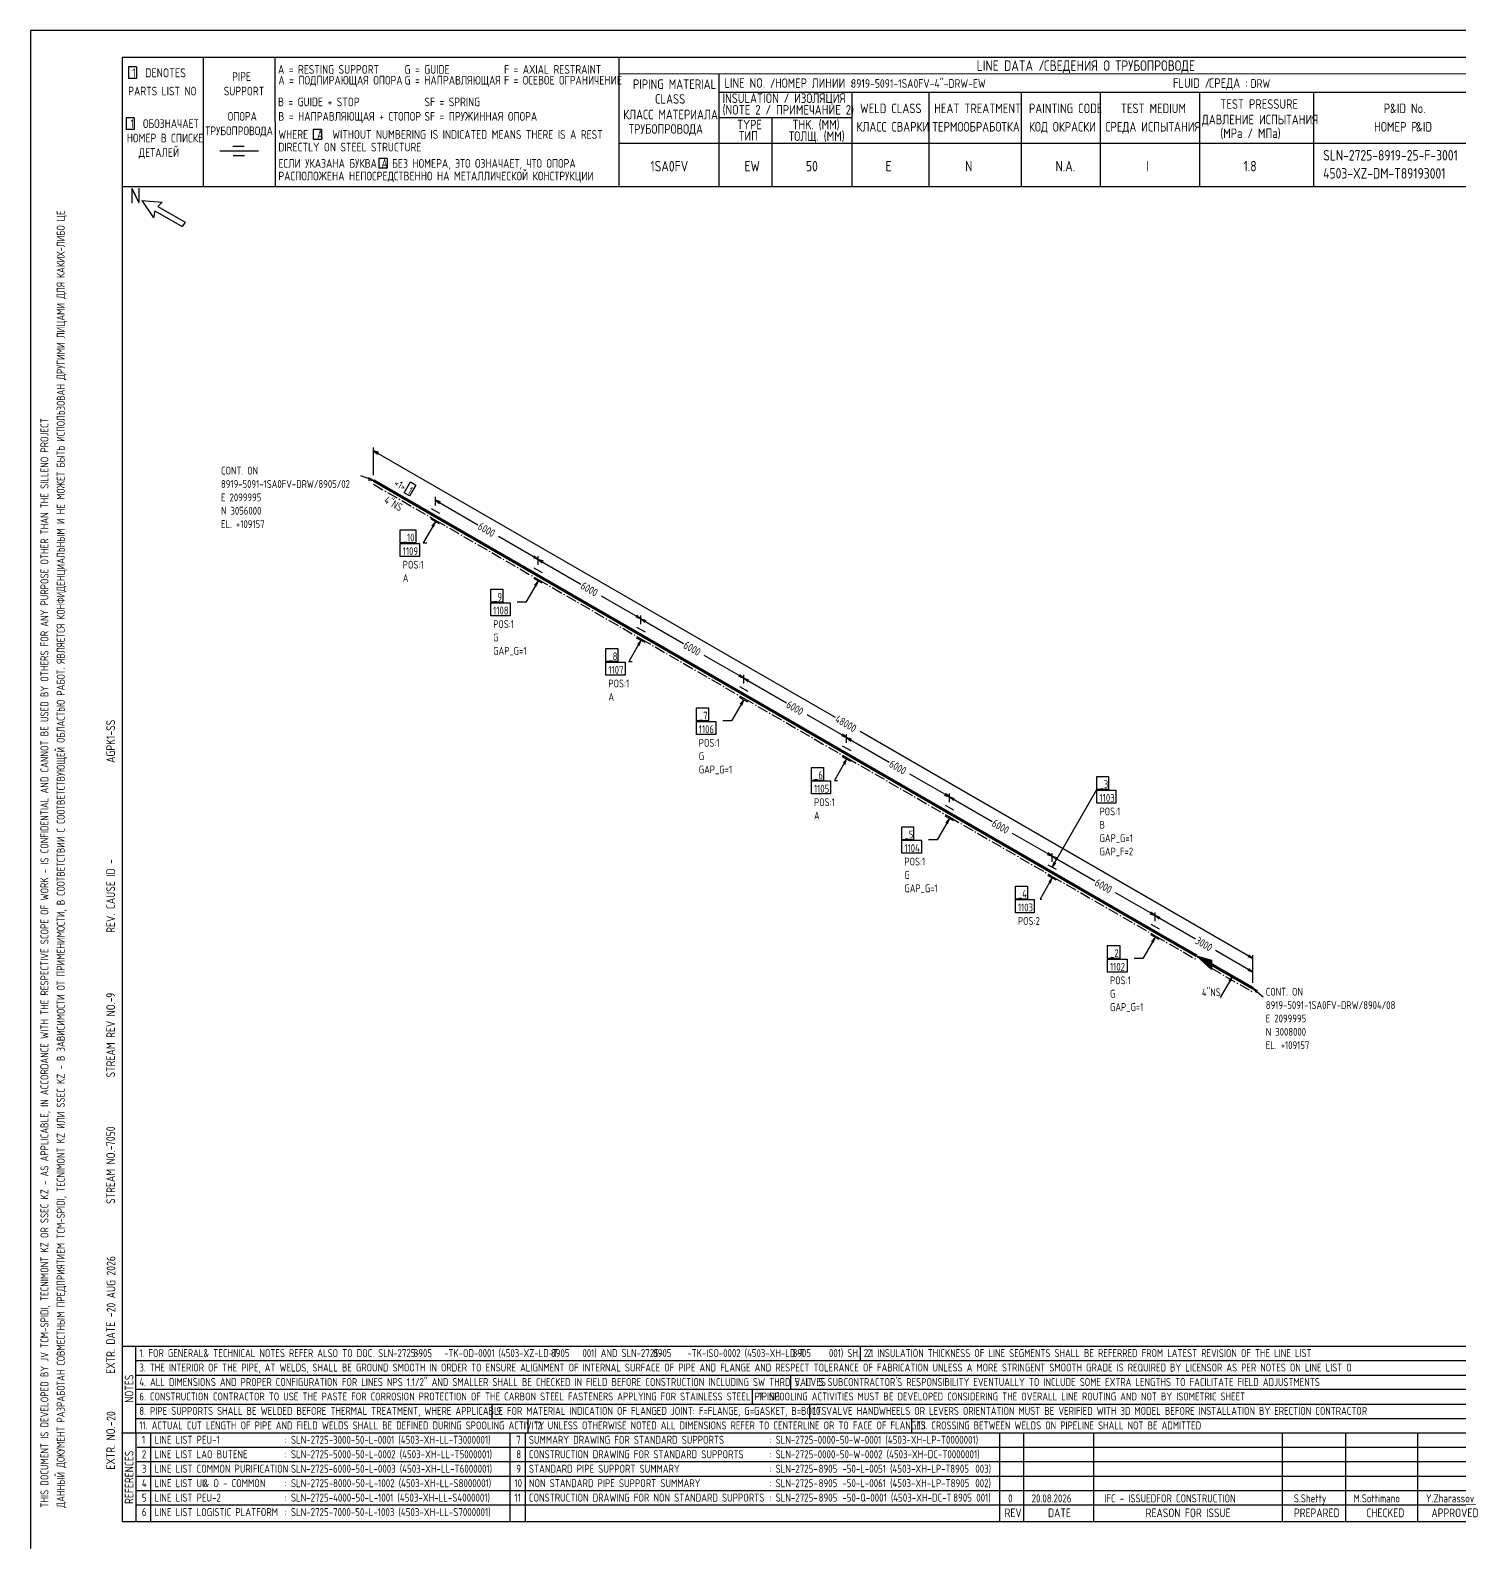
# Model space of a CAD drawing. Extents: x -1005 to 594, y -998 to 420.
# Drawn here: x 0 to 395.2, y 0 to 420 of the extents above; entities that cross this region are included whole.
import ezdxf

# ---------------------------------------------------------------- set-up
doc = ezdxf.new("R2010")
doc.units = 0
doc.linetypes.add('GT111', pattern=[4.5, 3, -0.6, 0.3, -0.6])
doc.styles.add('TTFN17', font='GOST type A')

msp = doc.modelspace()

# ---------------------------------------------------------------- linework, layer by layer
at = {"layer": 'GT_1', "flags": 128}
for points in [[(0, 420), (0, 0)], [(594, 420), (0, 420)], [(589.1, 412.5), (25.4, 412.5)], [(25.4, 412.5), (25.4, 7.5)], [(47.8, 412.5), (47.8, 376.7)], [(67.6, 412.5), (67.7, 376.7)], [(162.7, 412.5), (162.7, 376.7)], [(29.3, 409.9), (27.1, 409.9)], [(27.1, 409.9), (27.1, 406.7)], [(29.3, 409.9), (29.3, 406.7)], [(589.1, 408), (162.7, 407.9)], [(190.3, 407.8), (190.3, 376.7)], [(29.3, 406.7), (27.1, 406.7)], [(190.3, 402.9), (402.7, 402.9)], [(227.1, 402.9), (227.1, 376.7)], [(248.4, 402.9), (248.4, 376.8)], [(273.9, 402.9), (273.9, 376.7)], [(295.8, 402.9), (295.8, 376.7)], [(323.2, 402.9), (323.2, 376.7)], [(354.8, 402.9), (354.8, 376.8)], [(28.7, 395.8), (26.5, 395.8)], [(26.5, 395.8), (26.5, 392.6)], [(28.7, 395.8), (28.7, 392.6)], [(227.1, 395.8), (190.3, 395.8)], [(205, 395.8), (205, 376.7)], [(28.7, 392.6), (26.5, 392.6)], [(80.5, 392.6), (78.2, 392.6)], [(78.2, 392.6), (78.2, 389.8)], [(80.5, 392.6), (80.5, 389.8)], [(63.1, 386.6), (52.4, 386.6)], [(59.1, 387.9), (56, 387.9)], [(80.5, 389.8), (78.2, 389.8)], [(230.2, 388.7), (162.7, 388.7)], [(402.7, 388.7), (226.9, 388.7)], [(59.2, 385.3), (56.1, 385.3)], [(98.6, 384.6), (96.3, 384.6)], [(96.3, 384.6), (96.3, 381.9)], [(98.6, 384.6), (98.6, 381.9)], [(98.6, 381.9), (96.3, 381.9)], [(402.7, 376.7), (25.4, 376.7)], [(30.8, 372.9), (34, 368.1)], [(30.8, 372.9), (36.4, 372.5)], [(34.4, 370.1), (34, 368.1)], [(34.4, 370.1), (42, 365.7)], [(36.4, 372.5), (35.2, 371.3)], [(35.2, 371.3), (42.8, 366.9)], [(42.8, 366.9), (42, 365.7)], [(94.875, 296.975), (94.875, 304.625)], [(96.3, 303.2), (94.875, 303.725), (96, 302.75)], [(94.875, 303.725), (222.525, 230)], [(94.875, 295.475), (91.35, 296.75)], [(93.375, 295.7), (94.875, 295.475), (93.6, 296.225)], [(105.075, 295.1), (106.575, 294.2), (104.775, 291.2), (103.35, 292.025), (105.075, 295.1)], [(111.975, 288.575), (111.975, 290.975)], [(113.4, 289.55), (111.975, 290.075), (113.1, 289.1)], [(111.975, 290.075), (123.75, 283.25)], [(110.775, 287.75), (113.1, 286.475)], [(102.225, 281.825), (106.575, 281.825), (106.575, 278.225), (102.225, 278.225), (102.225, 281.825)], [(111.975, 284.075), (108.6, 278.225), (109.575, 278.225)], [(113.1, 283.475), (110.775, 284.75)], [(111.45, 282.65), (111.975, 284.075), (111, 282.95)], [(102.225, 278.075), (107.625, 278.075), (107.625, 274.475), (102.225, 274.475), (102.225, 278.075)], [(140.4, 273.65), (129.45, 279.95)], [(138.975, 274.175), (140.4, 273.65), (139.275, 274.625)], [(140.4, 272.15), (140.4, 274.55)], [(140.4, 272.15), (140.4, 274.55)], [(141.825, 273.125), (140.4, 273.65), (141.525, 272.675)], [(140.4, 273.65), (152.175, 266.825)], [(139.2, 271.325), (141.525, 270.05)], [(127.275, 265.4), (130.65, 265.4), (130.65, 261.8), (127.275, 261.8), (127.275, 265.4)], [(140.4, 267.65), (137.025, 261.8), (134.625, 261.8)], [(141.525, 267.05), (139.2, 268.325)], [(139.875, 266.225), (140.4, 267.65), (139.425, 266.525)], [(127.275, 261.65), (132.675, 261.65), (132.675, 258.05), (127.275, 258.05), (127.275, 261.65)], [(168.825, 257.225), (157.875, 263.525)], [(167.4, 257.75), (168.825, 257.225), (167.7, 258.2)], [(168.825, 255.725), (168.825, 258.125)], [(168.825, 255.725), (168.825, 258.125)], [(170.25, 256.7), (168.825, 257.225), (169.95, 256.25)], [(168.825, 257.225), (180.6, 250.4)], [(167.625, 254.9), (169.95, 253.625)], [(159.075, 248.975), (162.45, 248.975), (162.45, 245.375), (159.075, 245.375), (159.075, 248.975)], [(168.825, 251.225), (165.45, 245.375), (166.425, 245.375)], [(169.95, 250.625), (167.625, 251.9)], [(168.3, 249.8), (168.825, 251.225), (167.85, 250.1)], [(159.075, 245.225), (164.475, 245.225), (164.475, 241.625), (159.075, 241.625), (159.075, 245.225)], [(197.25, 240.8), (186.3, 247.1)], [(195.825, 241.325), (197.25, 240.8), (196.125, 241.775)], [(197.25, 239.3), (197.25, 241.7)], [(197.25, 239.3), (197.25, 241.7)], [(198.675, 240.275), (197.25, 240.8), (198.375, 239.825)], [(197.25, 240.8), (209.025, 233.975)], [(196.05, 238.475), (198.375, 237.2)], [(198.375, 234.2), (196.05, 235.475)], [(184.125, 232.55), (187.5, 232.55), (187.5, 228.95), (184.125, 228.95), (184.125, 232.55)], [(197.25, 234.8), (193.875, 228.95), (191.475, 228.95)], [(196.725, 233.375), (197.25, 234.8), (196.275, 233.675)], [(184.125, 228.8), (189.525, 228.8), (189.525, 225.2), (184.125, 225.2), (184.125, 228.8)], [(225.675, 224.375), (214.725, 230.675)], [(224.25, 224.9), (225.675, 224.375), (224.55, 225.35)], [(225.675, 222.875), (225.675, 225.275)], [(225.675, 222.875), (225.675, 225.275)], [(227.1, 223.85), (225.675, 224.375), (226.8, 223.4)], [(225.675, 224.375), (237.45, 217.55)], [(338.025, 163.25), (229.425, 226.025)], [(224.475, 222.05), (226.8, 220.775)], [(226.8, 217.775), (224.475, 219.05)], [(215.925, 216.125), (219.3, 216.125), (219.3, 212.525), (215.925, 212.525), (215.925, 216.125)], [(225.675, 218.375), (222.3, 212.525), (223.125, 212.525)], [(225.15, 216.95), (225.675, 218.375), (224.7, 217.25)], [(254.1, 207.95), (243.15, 214.25)], [(215.925, 212.375), (221.175, 212.375), (221.175, 208.775), (215.925, 208.775), (215.925, 212.375)], [(294.9, 213.575), (298.125, 213.575), (298.125, 209.975), (294.9, 209.975), (294.9, 213.575)], [(252.675, 208.475), (254.1, 207.95), (252.975, 208.925)], [(254.1, 206.45), (254.1, 208.85)], [(254.1, 206.45), (254.1, 208.85)], [(255.525, 207.425), (254.1, 207.95), (255.225, 206.975)], [(254.1, 207.95), (265.875, 201.125)], [(282.525, 188.525), (294.9, 209.975)], [(294.9, 209.825), (300.15, 209.825), (300.15, 206.225), (294.9, 206.225), (294.9, 209.825)], [(254.1, 201.95), (250.725, 196.1), (248.325, 196.1)], [(252.9, 205.625), (255.225, 204.35)], [(255.225, 201.35), (252.9, 202.625)], [(253.575, 200.525), (254.1, 201.95), (253.125, 200.825)], [(240.975, 199.7), (244.2, 199.7), (244.2, 196.1), (240.975, 196.1), (240.975, 199.7)], [(282.525, 191.525), (271.575, 197.825)], [(240.975, 195.95), (246.375, 195.95), (246.375, 192.35), (240.975, 192.35), (240.975, 195.95)], [(281.1, 192.05), (282.525, 191.525), (281.4, 192.5)], [(281.325, 189.2), (283.65, 187.925)], [(281.325, 189.2), (283.65, 187.925)], [(282.525, 190.025), (282.525, 192.425)], [(282.525, 190.025), (282.525, 192.425)], [(283.95, 191), (282.525, 191.525), (283.65, 190.55)], [(282.525, 191.525), (294.3, 184.7)], [(283.05, 189.95), (282.525, 188.525), (283.5, 189.65)], [(282.525, 185.525), (279.15, 179.675), (279.525, 179.675)], [(283.65, 184.925), (281.325, 186.2)], [(283.65, 184.925), (281.325, 186.2)], [(282, 184.1), (282.525, 185.525), (281.55, 184.4)], [(272.325, 183.275), (275.7, 183.275), (275.7, 179.675), (272.325, 179.675), (272.325, 183.275)], [(310.95, 175.1), (300, 181.4)], [(272.325, 179.525), (277.575, 179.525), (277.575, 175.925), (272.325, 175.925), (272.325, 179.525)], [(309.525, 175.625), (310.95, 175.1), (309.825, 176.075)], [(309.75, 172.775), (312.075, 171.5)], [(310.95, 173.6), (310.95, 176)], [(310.95, 173.6), (310.95, 176)], [(312.375, 174.575), (310.95, 175.1), (312.075, 174.125)], [(310.95, 175.1), (322.125, 168.65)], [(310.95, 169.1), (307.575, 163.25), (305.175, 163.25)], [(312.075, 168.5), (309.75, 169.775)], [(310.425, 167.675), (310.95, 169.1), (309.975, 167.975)], [(297.825, 166.85), (301.2, 166.85), (301.2, 163.25), (297.825, 163.25), (297.825, 166.85)], [(326.55, 161.6), (326.55, 160.25), (322.425, 164), (326.55, 162.8), (326.55, 160.4), (322.8, 163.775), (326.55, 162.725), (326.55, 160.625), (323.25, 163.55), (326.55, 162.5), (326.55, 160.775), (323.625, 163.25), (326.55, 162.35), (326.55, 160.925), (324, 163.1), (326.55, 162.2), (326.55, 161.075), (324.45, 162.8), (326.55, 162.05), (326.55, 161.3), (324.75, 162.65), (326.55, 161.825), (326.55, 161.45), (325.2, 162.35), (326.55, 161.675), (326.55, 161.6), (322.425, 164)], [(338.025, 159.5), (327.675, 165.425)], [(336.6, 163.775), (338.025, 163.25), (336.9, 164.225)], [(338.025, 156.5), (338.025, 164.15)], [(297.825, 163.1), (303.225, 163.1), (303.225, 159.5), (297.825, 159.5), (297.825, 163.1)], [(336.6, 160.025), (338.025, 159.5), (336.9, 160.475)], [(338.025, 156.5), (338.025, 160.4)], [(332.325, 158.3), (328.95, 152.45)], [(331.8, 156.875), (332.325, 158.3), (331.35, 157.175)], [(339.3, 154.25), (338.025, 155), (339, 153.875)], [(338.025, 155), (340.875, 152.6)], [(25.3, 56), (402.7, 56)], [(29.1, 56), (29.2, 7.5)], [(229.4, 56), (229.4, 52)], [(29.1, 52), (402.7, 52)], [(29.1, 48), (402.7, 48)], [(210.2, 48), (210.2, 44)], [(402.7, 44), (29.1, 44)], [(199.6, 44), (199.6, 40)], [(29.2, 40), (402.7, 40)], [(127.6, 40), (127.6, 36)], [(215.4, 40), (215.4, 36)], [(29.1, 36), (402.7, 36)], [(137.5, 36), (137.5, 32)], [(243.6, 36), (243.6, 32)], [(25.2, 32), (402.7, 32)], [(33.2, 32), (33.2, 7.6)], [(132.6, 32), (132.6, 7.6)], [(136.8, 32), (136.8, 7.6)], [(267.9, 32), (267.9, 7.5)], [(274.6, 32), (274.6, 7.5)], [(293.9, 32), (293.9, 7.5)], [(346.1, 32), (346.1, 7.5)], [(363.6, 32), (363.6, 7.5)], [(383.5, 32), (383.5, 7.5)], [(402.7, 28), (29.5, 28)], [(402.7, 24), (29.1, 24)], [(402.7, 20), (29.1, 20)], [(402.7, 16), (29.1, 16)], [(402.7, 12), (29.2, 12)], [(25.4, 7.5), (589.1, 7.5)], [(0, 0), (0, 0)]]:
    msp.add_lwpolyline(points, dxfattribs=at)
at = {"layer": 'GT_1', "const_width": 0.8, "flags": 128}
for points in [[(111.975, 285.575), (94.875, 295.475)], [(140.4, 269.15), (111.975, 285.575)], [(168.825, 252.725), (140.4, 269.15)], [(197.25, 236.3), (168.825, 252.725)], [(225.675, 219.875), (197.25, 236.3)], [(254.1, 203.45), (225.675, 219.875)], [(282.525, 187.025), (254.1, 203.45)], [(310.95, 170.6), (282.525, 187.025)], [(322.425, 164), (310.95, 170.6)], [(338.025, 155), (326.55, 161.6)]]:
    msp.add_lwpolyline(points, dxfattribs=at)
at = {"layer": 'GT_1', "linetype": 'GT111', "flags": 128}
for points in [[(94.875, 294.425), (111.975, 284.525)], [(111.975, 284.525), (140.4, 268.1)], [(140.4, 268.1), (168.825, 251.675)], [(168.825, 251.675), (197.25, 235.25)], [(197.25, 235.25), (225.675, 218.825)], [(225.675, 218.825), (254.1, 202.4)], [(254.1, 202.4), (282.525, 185.975)], [(282.525, 185.975), (310.95, 169.55)], [(310.95, 169.55), (322.425, 162.95)], [(326.55, 160.55), (338.025, 153.95)]]:
    msp.add_lwpolyline(points, dxfattribs=at)

# ---------------------------------------------------------------- texts
at = {"layer": 'GT_1', "style": 'TTFN17'}
for s, height, p in [('LINE DATA /', 2.8875, (261.633, 408.8)), ('СВЕДЕНИЯ О ТРУБОПРОВОДЕ', 2.8875, (280.233, 408.8)), (' 1  DENOTES', 2.5025, (26.875, 407)), (' PIPE', 2.4062, (54.561, 406)), ('A = RESTING SUPPORT', 2.40625, (68.461, 408)), ('A = ПОДПИРАЮЩАЯ ОПОРА', 2.40625, (68.561, 405)), ('G = GUIDE', 2.4062, (103.461, 408)), ('G = НАПРАВЛЯЮЩАЯ', 2.40625, (103.461, 405)), ('F = AXIAL RESTRAINT', 2.40625, (130.961, 408)), ('F = ОСЕВОЕ ОГРАНИЧЕНИЕ', 2.40625, (130.961, 405)), ('PARTS LIST NO', 2.40625, (27.061, 402)), ('SUPPORT', 2.4062, (53.461, 402)), ('PIPING MATERIAL', 2.64687, (166.597, 403.8)), ('LINE NO. /', 2.6469, (191.897, 404.1)), ('НОМЕР ЛИНИИ :', 2.59875, (205.89, 404.1)), ('8919-5091-1SA0FV-4"-DRW-EW', 2.40625, (226.861, 404.1)), ('FLUID /', 2.6469, (315.897, 404.1)), ('СРЕДА :', 2.6469, (325.897, 404.1)), ('DRW', 2.4062, (337.361, 404.1)), ('B = GUIDE + STOP', 2.40625, (68.461, 399)), ('SF = SPRING', 2.40625, (108.961, 399)), ('CLASS', 2.6469, (172.697, 399.7)), ('(NOTE 2 / ПРИМЕЧАНИЕ 2)', 2.64687, (191.397, 396.7)), ('INSULATION / ИЗОЛЯЦИЯ', 2.64687, (191.397, 399.9)), ('WELD CLASS', 2.6469, (229.397, 397.1)), ('HEAT TREATMENT', 2.64687, (249.897, 397.1)), ('PAINTING CODE', 2.64687, (276.097, 397.1)), ('TEST MEDIUM', 2.64687, (301.497, 397.1)), ('TEST PRESSURE', 2.64687, (328.997, 398.3)), ('P', 2.647, (374.197, 397.1)), ('&ID No.', 2.6469, (375.908, 397.1)), (' 1  ОБОЗНАЧАЕТ', 2.40625, (26.461, 393)), ('ОПОРА', 2.4062, (54.561, 395)), ('B = НАПРАВЛЯЮЩАЯ + СТОПОР', 2.40625, (68.561, 395)), ('SF = ПРУЖИННАЯ ОПОРА', 2.40625, (108.961, 395)), ('КЛАСС МАТЕРИАЛА', 2.64687, (163.897, 395.4)), ('TYPE', 2.6469, (195.397, 392.6)), ('THK. (MM)', 2.6469, (210.697, 392.6)), ('ДАВЛЕНИЕ ИСПЫТАНИЯ', 2.64687, (323.897, 394)), ('НОМЕР В СПИСКЕ', 2.40625, (26.661, 389)), ('ТРУБОПРОВОДА', 2.40625, (48.361, 391)), ('WHERE  A  WITHOUT NUMBERING IS INDICATED MEANS THERE IS A REST', 2.40625, (68.561, 390)), ('ТРУБОПРОВОДА', 2.64687, (165.397, 391.4)), ('ТИП', 2.6469, (195.897, 389.5)), ('ТОЛЩ. (ММ)', 2.6469, (209.697, 389.4)), ('КЛАСС СВАРКИ', 2.64687, (228.397, 392)), ('ТЕРМООБРАБОТКА', 2.64687, (249.397, 392)), ('КОД ОКРАСКИ', 2.64687, (276.097, 392)), ('СРЕДА ИСПЫТАНИЯ', 2.64687, (297.197, 392)), ('(MPa / МПа)', 2.64687, (328.997, 390.2)), ('НОМЕР P', 2.6469, (371.497, 392)), ('&ID', 2.6469, (383.097, 392)), ('ДЕТАЛЕЙ', 2.4062, (29.961, 385)), ('DIRECTLY ON STEEL STRUCTURE', 2.40625, (68.561, 386.5)), ('SLN-2725-8919-25-F-3001', 2.8875, (357.433, 384)), ('ЕСЛИ УКАЗАНА БУКВА A БЕЗ НОМЕРА, ЭТО ОЗНАЧАЕТ, ЧТО ОПОРА', 2.40625, (68.561, 382)), ('1SA0FV', 2.8875, (171.433, 381)), ('EW', 2.8875, (197.433, 381)), ('50', 2.8875, (214.433, 381)), ('E', 2.888, (236.433, 381)), ('N', 2.888, (258.433, 381)), ('N.A.', 2.8875, (283.433, 381)), ('I', 2.888, (308.433, 381)), ('1.8', 2.8875, (335.433, 381)), ('РАСПОЛОЖЕНА НЕПОСРЕДСТВЕННО НА МЕТАЛЛИЧЕСКОЙ КОНСТРУКЦИИ', 2.40625, (68.561, 378.5)), ('4503-XZ-DM-T89193001', 2.8875, (357.433, 379)), ('N', 4.331, (27.55, 372.1)), ('CONT. ON', 2.1656, (52.709, 297.125)), ('8919-5091-1SA0FV-DRW/8905/02', 2.16562, (52.709, 293.428)), ('E 2099995', 2.1656, (52.709, 289.73)), ('N 3056000', 2.1656, (52.709, 286.033)), ('EL. +109157', 2.16562, (52.709, 282.335)), ('_10', 2.1656, (102.958, 278.6)), ('1109', 2.1656, (102.958, 274.85)), ('POS:1', 2.1656, (102.958, 271.1)), ('A', 2.166, (102.958, 267.403)), ('1108', 2.1656, (127.95, 258.425)), ('_9', 2.1656, (127.95, 262.175)), ('POS:1', 2.1656, (127.95, 254.675)), ('G', 2.166, (127.95, 250.978)), ('GAP_G=1', 2.1656, (127.95, 247.28)), ('_8', 2.1656, (159.808, 245.75)), ('1107', 2.1656, (159.808, 242)), ('POS:1', 2.1656, (159.808, 238.25)), ('A', 2.166, (159.808, 234.553)), ('_7', 2.1656, (184.8, 229.325)), ('1106', 2.1656, (184.8, 225.575)), ('POS:1', 2.1656, (184.8, 221.825)), ('G', 2.166, (184.8, 218.128)), ('GAP_G=1', 2.1656, (184.8, 214.43)), ('_6', 2.1656, (216.658, 212.9)), ('1105', 2.1656, (216.658, 209.15)), ('_3', 2.1656, (295.6, 210.35)), ('POS:1', 2.1656, (216.658, 205.4)), ('1103', 2.1656, (295.6, 206.6)), ('A', 2.166, (216.658, 201.703)), ('POS:1', 2.1656, (295.6, 202.85)), ('_5', 2.1656, (241.65, 196.475)), ('B', 2.166, (295.6, 199.153)), ('GAP_G=1', 2.1656, (295.6, 195.455)), ('1104', 2.1656, (241.65, 192.725)), ('GAP_F=2', 2.1656, (295.6, 191.758)), ('POS:1', 2.1656, (241.65, 188.975)), ('G', 2.166, (241.65, 185.278)), ('GAP_G=1', 2.1656, (241.65, 181.58)), ('_4', 2.1656, (273.042, 180.05)), ('1103', 2.1656, (273.042, 176.3)), ('POS:2', 2.1656, (273.042, 172.55)), ('_2', 2.1656, (298.5, 163.625)), ('1102', 2.1656, (298.5, 159.875)), ('POS:1', 2.1656, (298.5, 156.125)), ('4"NS', 2.1656, (323.922, 152.825)), ('G', 2.166, (298.5, 152.428)), ('CONT. ON', 2.1656, (341.575, 152.975)), ('8919-5091-1SA0FV-DRW/8904/08', 2.16562, (341.575, 149.278)), ('GAP_G=1', 2.1656, (298.5, 148.73)), ('E 2099995', 2.1656, (341.575, 145.58)), ('N 3008000', 2.1656, (341.575, 141.883)), ('EL. +109157', 2.16562, (341.575, 138.185)), ('1. FOR GENERAL', 2.18487, (30.128, 53)), ('& TECHNICAL NOTES REFER ALSO TO DOC. SLN-2725-      -TK-OD-0001 (4503-XZ-LD-T      001) AND SLN-2725-      -TK-ISO-0002 (4503-XH-LD-T      001) SH. 2.1', 2.18487, (47.868, 53)), ('8905', 2.1849, (105.928, 53)), ('8905', 2.1849, (143.928, 53)), ('8905', 2.1849, (172.128, 53)), ('8905', 2.1849, (210.728, 53)), ('2. INSULATION THICKNESS OF LINE SEGMENTS SHALL BE REFERRED FROM LATEST REVISION OF THE LINE LIST', 2.18487, (231.328, 53)), ('3. THE INTERIOR OF THE PIPE, AT WELDS, SHALL BE GROUND SMOOTH IN ORDER TO ENSURE ALIGNMENT OF INTERNAL SURFACE OF PIPE AND FLANGE AND RESPECT TOLERANCE OF FABRICATION UNLESS A MORE STRINGENT SMOOTH GRADE IS REQUIRED BY LICENSOR AS PER NOTES ON LINE LIST O', 2.18487, (30.128, 49)), ('4. ALL DIMENSIONS AND PROPER CONFIGURATION FOR LINES NPS 1.1/2" AND SMALLER SHALL BE CHECKED IN FIELD BEFORE CONSTRUCTION INCLUDING SW THRD VALVES', 2.18487, (30.128, 45)), ("5. IT IS SUBCONTRACTOR'S RESPONSIBILITY EVENTUALLY TO INCLUDE SOME EXTRA LENGTHS TO FACILITATE FIELD ADJUSTMENTS", 2.18487, (211.328, 45)), ('6. CONSTRUCTION CONTRACTOR TO USE THE PASTE FOR CORROSION PROTECTION OF THE CARBON STEEL FASTENERS APPLYING FOR STAINLESS STEEL PIPING', 2.18487, (30.128, 41)), ('7. SPOOLING ACTIVITIES MUST BE DEVELOPED CONSIDERING THE OVERALL LINE ROUTING AND NOT BY ISOMETRIC SHEET', 2.18487, (201.328, 41)), ('8. PIPE SUPPORTS SHALL BE WELDED BEFORE THERMAL TREATMENT, WHERE APPLICABLE', 2.18487, (30.128, 37)), ('9. FOR MATERIAL INDICATION OF FLANGED JOINT: F=FLANGE, G=GASKET, B=BOLTS', 2.18487, (128.828, 37)), ('10. VALVE HANDWHEELS OR LEVERS ORIENTATION MUST BE VERIFIED WITH 3D MODEL BEFORE INSTALLATION BY ERECTION CONTRACTOR', 2.18487, (216.328, 37)), ('11. ACTUAL CUT LENGTH OF PIPE AND FIELD WELDS SHALL BE DEFINED DURING SPOOLING ACTIVITY', 2.18487, (30.128, 33)), ('12. UNLESS OTHERWISE NOTED ALL DIMENSIONS REFER TO CENTERLINE OR TO FACE OF FLANGES', 2.18487, (139.328, 33)), ('13. CROSSING BETWEEN WELDS ON PIPELINE SHALL NOT BE ADMITTED', 2.18487, (245.328, 33)), ('1', 2.214, (30.832, 29)), ('LINE LIST PEU-1', 2.21375, (34.332, 29)), (': SLN-2725-3000-50-L-0001 (4503-XH-LL-T3000001)', 2.21375, (70.332, 29)), ('7', 2.214, (134.332, 29)), ('SUMMARY DRAWING FOR STANDARD SUPPORTS', 2.21375, (137.832, 29)), (': SLN-2725-0000-50-W-0001 (4503-XH-LP-T0000001)', 2.21375, (204.332, 29)), ('2', 2.214, (30.832, 25)), ('LINE LIST LAO BUTENE', 2.21375, (34.332, 25)), (': SLN-2725-5000-50-L-0002 (4503-XH-LL-T5000001)', 2.21375, (70.332, 25)), ('8', 2.214, (134.332, 25)), ('CONSTRUCTION DRAWING FOR STANDARD SUPPORTS', 2.21375, (137.832, 25)), (': SLN-2725-0000-50-W-0002 (4503-XH-DC-T0000001)', 2.21375, (204.332, 25)), ('3', 2.214, (30.832, 21)), ('LINE LIST COMMON PURIFICATION', 2.21375, (34.332, 21)), (': SLN-2725-6000-50-L-0003 (4503-XH-LL-T6000001)', 2.21375, (70.332, 21)), ('9', 2.214, (134.332, 21)), ('STANDARD PIPE SUPPORT SUMMARY', 2.21375, (137.832, 21)), (': SLN-2725-      -50-L-0051 (4503-XH-LP-T      003)', 2.21375, (204.332, 21)), ('8905', 2.2138, (217.932, 21)), ('8905', 2.2138, (254.332, 21)), ('4', 2.214, (30.832, 17)), ('LINE LIST UI', 2.21375, (34.332, 17)), ('& O - COMMON', 2.21375, (47.849, 17)), (': SLN-2725-8000-50-L-1002 (4503-XH-LL-S8000001)', 2.21375, (70.332, 17)), ('10', 2.2138, (133.832, 17)), ('NON STANDARD PIPE SUPPORT SUMMARY', 2.21375, (137.832, 17)), (': SLN-2725-      -50-L-0061 (4503-XH-LP-T      002)', 2.21375, (204.332, 17)), ('8905', 2.2138, (217.932, 17)), ('8905', 2.2138, (254.432, 17)), ('5', 2.214, (30.832, 13)), ('LINE LIST PEU-2', 2.21375, (34.332, 13)), (': SLN-2725-4000-50-L-1001 (4503-XH-LL-S4000001)', 2.21375, (70.332, 13)), ('11', 2.2138, (133.832, 13)), ('CONSTRUCTION DRAWING FOR NON STANDARD SUPPORTS', 2.21375, (137.832, 13)), (': SLN-2725-      -50-Q-0001 (4503-XH-DC-T      001)', 2.21375, (204.332, 13)), ('8905', 2.2138, (217.932, 13)), ('8905', 2.2138, (255.132, 13)), ('0', 2.214, (270.332, 12.8)), ('20.08.2026', 2.2138, (276.832, 12.8)), ('IFC - ISSUEDFOR CONSTRUCTION', 2.21375, (296.932, 12.8)), ('S.Shetty', 2.2138, (349.332, 12.8)), ('M.Sottimano', 2.21375, (365.832, 12.8)), ('Y.Zharassov', 2.21375, (385.832, 12.8)), ('6', 2.214, (30.832, 9)), ('LINE LIST LOGISTIC PLATFORM', 2.21375, (34.332, 9)), (': SLN-2725-7000-50-L-1003 (4503-XH-LL-S7000001)', 2.21375, (70.332, 9)), ('REV', 2.4062, (269.361, 8.7)), ('DATE', 2.4062, (281.361, 8.7)), ('REASON FOR ISSUE', 2.40625, (308.361, 8.7)), ('PREPARED', 2.4062, (349.361, 8.7)), ('CHECKED', 2.4062, (369.361, 8.7)), ('APPROVED', 2.4062, (387.361, 8.7))]:
    msp.add_text(s, height=height, dxfattribs=at).set_placement(p)
for s, height, rotation, p in [('ДАННЫЙ ДОКУМЕНТ РАЗРАБОТАН СОВМЕСТНЫМ ПРЕДПРИЯТИЕМ TCM-SPIDI, TECNIMONT KZ ИЛИ SSEC KZ - В ЗАВИСИМОСТИ ОТ ПРИМЕНИМОСТИ, В СООТВЕТСТВИИ С СООТВЕТСТВУЮЩЕЙ ОБЛАСТЬЮ РАБОТ. ЯВЛЯЕТСЯ КОНФИДЕНЦИАЛЬНЫМ И НЕ МОЖЕТ БЫТЬ ИСПОЛЬЗОВАН ДРУГИМИ ЛИЦАМИ ДЛЯ КАКИХ-ЛИБО ЦЕ', 2.21375, 90, (9.5, 11.332)), ('THIS DOCUMENT IS DEVELOPED BY JV TCM-SPIDI, TECNIMONT KZ OR SSEC KZ - AS APPLICABLE, IN ACCORDANCE WITH THE RESPECTIVE SCOPE OF WORK - IS CONFIDENTIAL AND CANNOT BE USED BY OTHERS FOR ANY PURPOSE OTHER THAN THE SILLENO PROJECT', 2.21375, 90, (5, 11.332)), ('<1>', 2.1656, -30, (100.318, 294.137)), ('4"NS', 2.1656, -30, (97.613, 289.451)), ('1', 2.166, -30, (104.093, 291.958)), ('6000', 2.1656, -30, (123.481, 282.126)), ('6000', 2.1656, -30, (151.906, 265.701)), ('6000', 2.1656, -30, (180.331, 249.276)), ('6000', 2.1656, -30, (208.756, 232.851)), ('AGPK1-SS', 2.4062, 90, (23.4, 217.361)), ('48000', 2.1656, -30, (222.232, 228.85)), ('6000', 2.1656, -30, (237.181, 216.426)), ('6000', 2.1656, -30, (265.606, 200.001)), ('REV. CAUSE ID -', 2.40625, 90, (23.4, 170.361)), ('6000', 2.1656, -30, (294.031, 183.576)), ('3000', 2.1656, -30, (321.848, 167.525)), ('STREAM REV NO.-', 2.40625, 90, (23.4, 130.361)), ('9', 2.406, 90, (23.4, 152.361)), ('7050', 2.4062, 90, (23.4, 111.361)), ('STREAM NO.-', 2.40625, 90, (23.4, 95.361)), ('20 AUG 2026', 2.40625, 90, (23.5, 65.361)), ('EXTR. DATE -', 2.40625, 90, (23.4, 48.361)), ('NOTES', 2.4062, 90, (28.5, 40.361)), ('20', 2.4062, 90, (23.5, 35.361)), ('EXTR. NO.-', 2.4062, 90, (23.4, 21.861)), ('REFERENCES', 2.4062, 90, (28.5, 12.361))]:
    msp.add_text(s, height=height, rotation=rotation, dxfattribs=at).set_placement(p)

doc.saveas('drawing.dxf')
